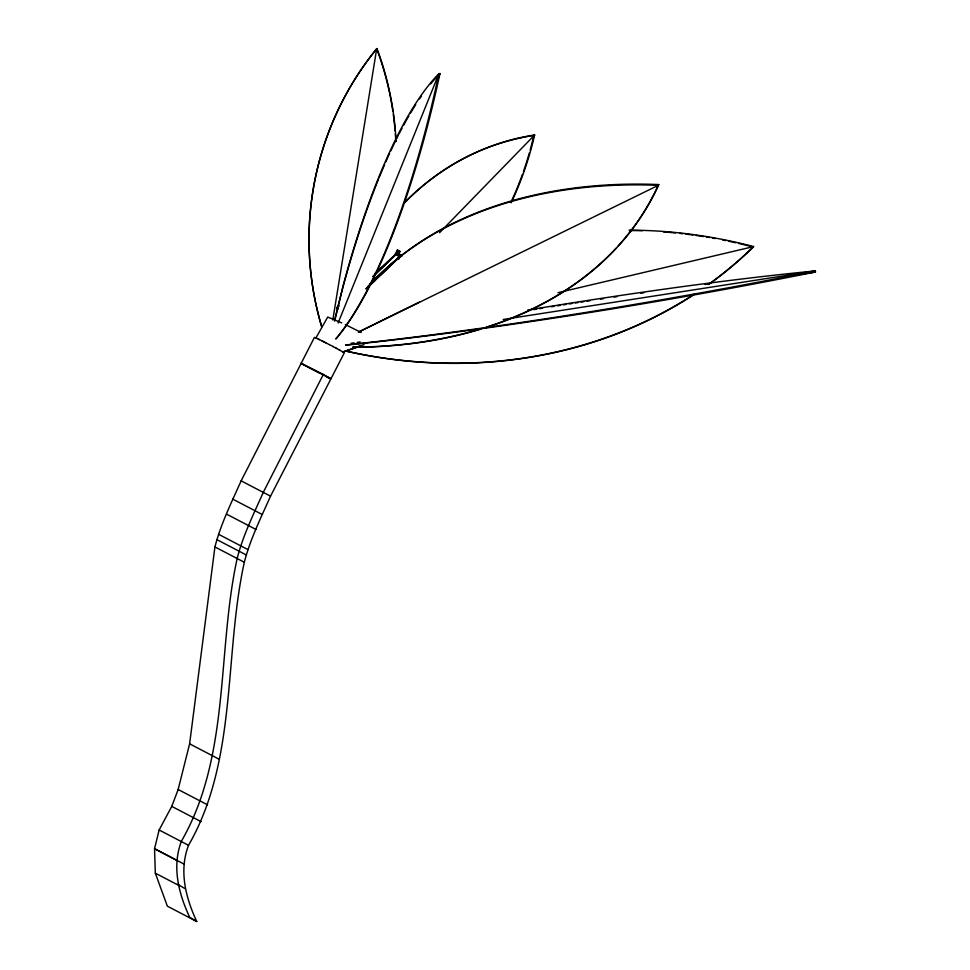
<?xml version="1.0" encoding="UTF-8"?>
<svg xmlns="http://www.w3.org/2000/svg" width="970" height="970" viewBox="0 0 970 970"><rect width="100%" height="100%" fill="white"/><g stroke="black" fill="none" stroke-linecap="round" stroke-linejoin="round"><path stroke-width="1.45" d="M339.173 349.83L344.314 352.825L270.545 496.167C260.918 517.762 250.224 539.271 244.319 562.26C223.876 655.247 237.553 760.165 188.532 845.306C178.771 870.745 185.67 897.759 196.764 921.5L167.361 906.174L155.321 873.17L154.545 848.714L159.141 829.993L171.751 806.373L178.153 789.519L189.611 743.832L214.928 546.934C220.82 523.945 231.527 502.436 241.142 480.841L314.438 337.378L317.275 338.615M337.948 308.715L337.827 309.466L336.76 307.502L338.979 305.526M332.807 320.027L376.7 48.779A302.701 299.657 69.6 0 0 321.737 326.841A302.773 299.754 70.8 0 1 376.833 48.633M334.626 321.155L343.089 285.81A370.261 100.771 -80.4 0 1 438.913 73.72L439.968 73.55A370.649 101.389 -80.3 0 1 336.032 338.833M338.093 323.046L438.913 73.72A370.261 100.771 -80.4 0 1 335.79 338.857M437.688 79.152L439.968 73.55M319.712 373.086L301.003 363.338L323.337 374.444L263.476 491.96C253.861 513.554 243.155 535.064 237.262 558.053C216.819 651.04 230.496 755.957 181.475 841.099C171.702 866.537 178.601 893.552 189.696 917.293L196.764 921.5M395.36 253.885L397.336 250.078L398.706 250.733L400.028 251.472L398.064 255.28L395.36 253.885L396.682 254.625L398.706 250.733M398.876 258.832L397.554 258.105L399.519 254.285L402.223 255.68L399.519 254.285M400.901 254.952L398.925 258.76L397.554 258.105M366.187 288.623A467.734 327.933 24.4 0 1 658.775 184.555L658.29 185.343A467.516 327.229 24.4 0 1 483.69 328.26M709.3 284.028A457.294 408.273 25.2 0 0 753.241 247.047L753.605 246.586A457.44 408.661 25 0 0 629.081 230.145M439.555 232.727L534.652 134.975A358.088 283.955 71.7 0 1 511.154 202.779M380.204 275.468L390.91 265.162M396.609 253.849L373.195 276.498M399.701 256.868L370.261 285.156M374.65 274.11L396.463 253.691M396.584 253.788L372.844 276.511M393.105 263.064L399.676 256.808M374.541 273.928L396.427 253.631M370.394 284.683L374.844 280.572M336.638 308.254L338.857 306.265M369.606 284.489L399.567 256.735L370.879 283.01M403.52 203.688A357.275 282.864 71.6 0 1 533.852 135.436L534.652 134.975A357.615 283.567 71.7 0 0 403.957 203.373M358.451 332.031L419.598 301.997M358.536 332.128L658.29 185.343A467.516 327.229 24.4 0 0 366.029 288.902M364.126 344.641L342.81 351.928M361.143 345.623L344.265 351.686L349.855 349.721M352.643 348.739L361.046 345.781M557.98 292.685L753.605 246.586A457.44 408.661 25 0 1 708.403 284.501M503.212 319.482L815.37 270.933L815.455 272A504.558 42.668 -9.8 0 1 345.72 345.162M351.152 343.295L354.159 342.834M357.154 342.374L360.149 341.913M799.025 274.522L802.008 274.073M805.003 273.613L815.455 272A504.558 42.668 -9.8 0 0 809.926 272.534M315.893 338.009L327.702 317.044L341.767 322.901M301.003 363.338L330.394 378.652L326.575 376.906M316.39 338.142L319.469 339.645M345.308 324.574L361.216 332.492M400.028 251.472L397.336 250.078M318.754 339.257L325.69 342.749M241.142 480.841L270.545 496.167M232.667 499.089L262.058 514.415M226.543 514.124L255.934 529.438M218.541 534.276L247.932 549.59M216.759 539.562L246.15 554.888M214.928 546.934L244.319 562.26M189.611 743.832L219.014 759.158M178.153 789.519L207.556 804.833M171.751 806.373L201.142 821.687M159.141 829.993L188.532 845.306M321.834 340.773L329.291 344.592M329.291 344.556L333.159 346.581M326.393 376.566L330.394 378.652M177.255 860.56L154.545 848.714L183.936 864.04M155.321 873.17L179.377 885.707M332.904 346.472L336.772 348.497M336.275 348.266L339.876 350.182M323.337 374.444L330.879 378.785M396.73 254.552L398.064 255.28M177.655 884.276L184.724 888.484M480.756 329.157A467.516 327.229 24.4 0 1 352.643 347.321M694.314 294.334A457.294 408.273 25.2 0 1 347.357 351.455M376.7 48.779A302.701 299.657 69.6 0 1 392.886 111.465M393.311 114.46A302.701 299.657 69.6 0 1 395.129 130.986M395.36 134.005A302.701 299.657 69.6 0 1 395.808 141.535M533.645 309.636A504.558 42.668 -9.8 0 1 536.628 309.151M539.611 308.666A504.558 42.668 -9.8 0 1 542.594 308.193M551.518 306.75A504.558 42.668 -9.8 0 1 554.488 306.277M557.459 305.805A504.558 42.668 -9.8 0 1 560.417 305.332M563.388 304.871A504.558 42.668 -9.8 0 1 566.334 304.398M569.293 303.937A504.558 42.668 -9.8 0 1 572.239 303.477M575.174 303.016A504.558 42.668 -9.8 0 1 578.108 302.567M581.042 302.106A504.558 42.668 -9.8 0 1 583.964 301.658M586.935 301.209A504.558 42.668 -9.8 0 1 589.954 300.748M600.503 299.136A504.558 42.668 -9.8 0 1 603.522 298.687M614.034 297.111A504.558 42.668 -9.8 0 1 617.029 296.674M640.818 293.219A504.558 42.668 -9.8 0 1 643.765 292.794M705.044 284.477A504.558 42.668 -9.8 0 1 708.039 284.101M630.294 230.533A457.294 408.273 25.2 0 1 642.346 230.763M663.444 231.891A457.294 408.273 25.2 0 1 675.46 232.945M679.873 233.406A457.294 408.273 25.2 0 1 682.819 233.734M685.766 234.085A457.294 408.273 25.2 0 1 693.138 235.043M696.096 235.455A457.294 408.273 25.2 0 1 703.468 236.559M706.427 237.044A457.294 408.273 25.2 0 1 709.373 237.529M712.319 238.038A457.294 408.273 25.2 0 1 715.266 238.571M722.626 239.978A457.294 408.273 25.2 0 1 725.56 240.572M728.494 241.178A457.294 408.273 25.2 0 1 735.818 242.779M738.728 243.446A457.294 408.273 25.2 0 1 753.241 247.047M533.852 135.436A357.275 282.864 71.6 0 1 530.141 150.095M529.317 152.993A357.275 282.864 71.6 0 1 523.436 171.557M522.454 174.357A357.275 282.864 71.6 0 1 511.675 200.681M334.953 318.912A370.746 101.486 -80.3 0 1 342.907 287.459M343.283 286.065A370.746 101.486 -80.3 0 1 378.542 179.11M379.076 177.789A370.746 101.486 -80.3 0 1 384.581 164.682M385.817 161.844A370.746 101.486 -80.3 0 1 389.564 153.502M390.813 150.786A370.746 101.486 -80.3 0 1 398.379 135.218M399.009 133.981A370.746 101.486 -80.3 0 1 402.029 128.222M403.532 125.409A370.746 101.486 -80.3 0 1 408.855 115.927M410.383 113.332A370.746 101.486 -80.3 0 1 415.718 104.675M419.525 98.904A370.746 101.486 -80.3 0 1 421.38 96.2M430.728 83.844A370.746 101.486 -80.3 0 1 437.215 76.448M376.954 48.5A302.846 299.851 72 0 1 396.027 141.329M693.392 294.747A457.44 408.661 25 0 1 347.43 351.358M527.631 310.097A504.642 42.438 -9.9 0 1 815.37 270.933A504.642 42.438 -9.9 0 1 345.708 344.944M658.775 184.555A467.734 327.933 24.4 0 1 618.145 246.004M616.096 248.223A467.734 327.933 24.4 0 1 486.867 326.987M480.999 328.818A467.734 327.933 24.4 0 1 473.603 330.976M472.111 331.388A467.734 327.933 24.4 0 1 352.753 347.151"/></g></svg>
